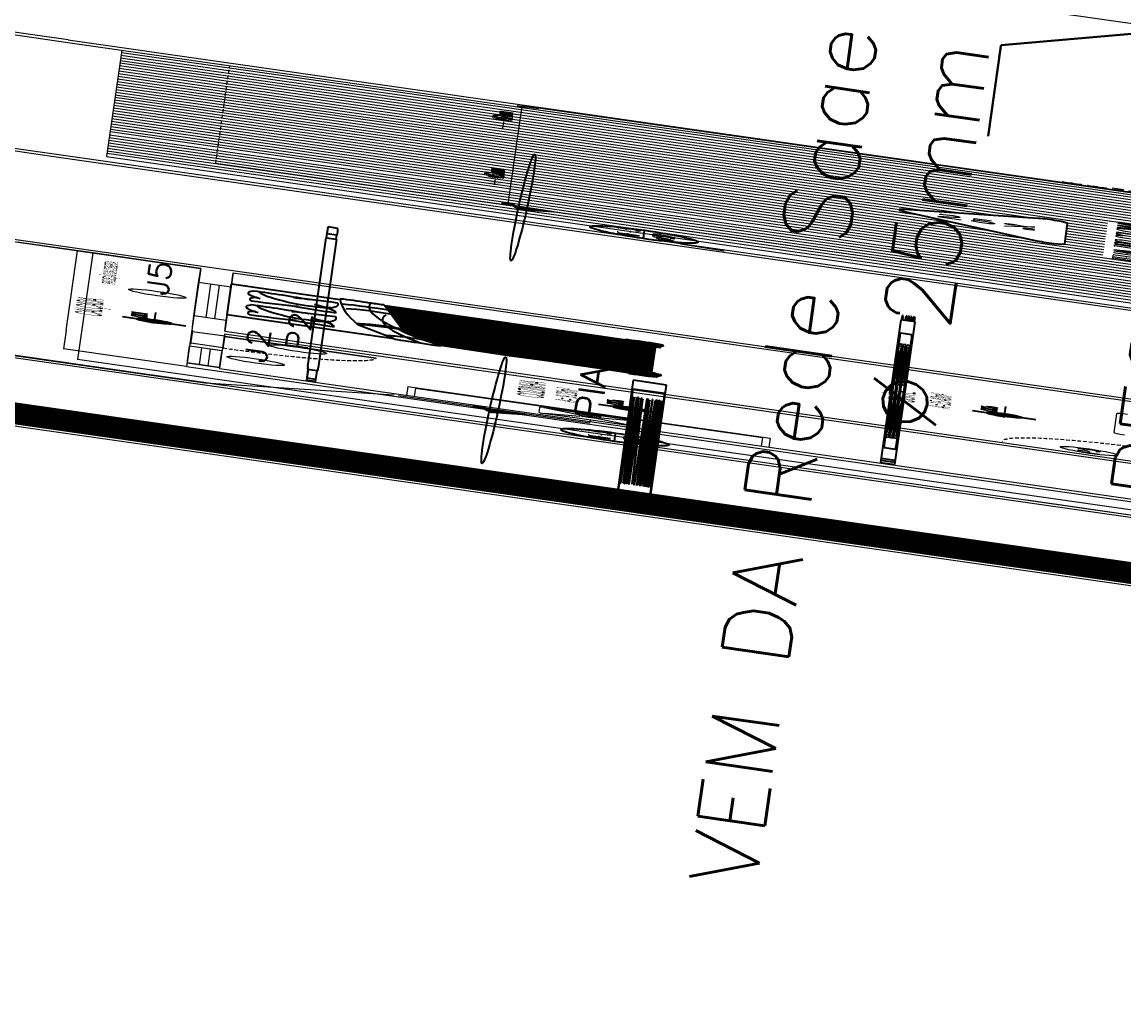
# Model space of a CAD drawing. Header units: millimetres. Extents: x -361192058 to 101130107379, y -14071650034 to 19218552450.
# Drawn here: x -137894.2 to -137594.1, y 42070.9 to 42337.9 of the extents above; entities that cross this region are included whole.
import ezdxf
from ezdxf.enums import TextEntityAlignment as Align

# ---------------------------------------------------------------- set-up
doc = ezdxf.new("R2010")
doc.units = ezdxf.units.MM
doc.header["$LTSCALE"] = 0.5
doc.linetypes.add('HIDDEN2', pattern=[0.1875, 0.125, -0.0625])
for name, color, linetype in [('02', 2, 'Continuous'), ('APBAN', 4, 'Continuous'), ('ARCO', 7, 'HIDDEN2'), ('CONEXAO_AG_FRIA', 3, 'Continuous'), ('CONEXAO_ESGOTO', 7, 'Continuous'), ('CONEXÃO_HIDRÁULICA', 2, 'Continuous'), ('COTAS', 7, 'Continuous'), ('DIVERSOS', 4, 'Continuous'), ('ESQUADRIA', 3, 'Continuous'), ('ESQUADRIAS', 3, 'Continuous'), ('HATCH', 8, 'Continuous'), ('MOBIL-I', 251, 'Continuous'), ('parede', 2, 'Continuous'), ('PISO', 8, 'Continuous'), ('projeção 02', 7, 'HIDDEN2'), ('TEXTO2', 3, 'Continuous'), ('TUBULAÇÃO_HIDRÁULICA', 5, 'Continuous'), ('TXT_0', 7, 'Continuous'), ('TXT_1', 3, 'Continuous')]:
    doc.layers.add(name, color=color, linetype=linetype)
doc.styles.add('ADITIVOCAD', font='ROMANS.shx')
doc.styles.add('COTAS', font='romans.shx')
doc.styles.add('R80', font='simplex.shx', dxfattribs={"height": 0.2})
doc.styles.add('ROMANS', font='romans', dxfattribs={"height": 0.1})
doc.styles.add('SANSSERIF', font='sas_____.pfb', dxfattribs={"height": 1})
doc.styles.get("Standard").update_dxf_attribs({"font": 'txt.shx', "height": 0.12})
doc.dimstyles.new('COTAS', dxfattribs={"dimtxt": 0.08, "dimasz": 0.06, "dimexe": 0.18, "dimexo": 0.0625, "dimgap": 0.05, "dimtad": 1, "dimdec": 4, "dimzin": 4, "dimdsep": 46, "dimtxsty": 'R80', "dimblk1": 'DOT', "dimblk2": 'DOT', "dimsah": 1, "dimcen": 0.09, "dimse1": 1, "dimse2": 1, "dimclrt": 150, "dimadec": 0, "dimazin": 0, "dimtfac": 1, "dimtdec": 4, "dimtmove": 2, "dimatfit": 3, "dimldrblk": 'DOT', "dimfxl": 0, "dimtolj": 1, "dimtzin": 0, "dimarcsym": 0})

# ---------------------------------------------------------------- blocks, each defined once
blk = doc.blocks.new('_Dot')
at = {"color": 0, "lineweight": -2}
blk.add_line((-0.5, 0), (-1, 0), dxfattribs=at)
at = {"color": 0, "const_width": 0.5}
blk.add_lwpolyline([(-0.25, 0, 1), (0.25, 0, 1)], format="xyb", close=True, dxfattribs=at)
blk = doc.blocks.new('DOT')
for p, q in [((0, -1.5), (0, 1.5)), ((1.5, 0), (-1.5, 0))]:
    blk.add_line(p, q)
blk.add_circle((0, 0), 0.5)
blk = doc.blocks.new('ADC_SETA3')
blk.add_lwpolyline([(-0.3034, 0), (0.3034, 0, 0.668179), (0.3317, 0.0683), (0.0283, 0.3746, 0.414214), (-0.0283, 0.3746), (-0.3317, 0.0683, 0.668179), (-0.3034, 0), (-0.3034, 0)], format="xyb")
blk = doc.blocks.new('Adh_hicol0')
for radius in [0.559, 0.515]:
    blk.add_circle((0, 0), radius)
blk = doc.blocks.new('Adh_BalaoAf')
for p, q in [((0, 0), (0.65, 0)), ((1.8, 0), (1.15, 0))]:
    blk.add_line(p, q)
blk.add_circle((0.9, 0), 0.25)
blk = doc.blocks.new('Adh_Afn')
blk.add_line((-0.25, 0), (0.25, 0))
blk.add_circle((0, 0), 0.25)
at = {"flags": 8}
for tag, p in [('$AF', (0, 0.0703)), ('$DIAM', (0, -0.0909))]:
    blk.add_attdef(tag, text='', height=0.1, dxfattribs=at).set_placement(p, align=Align.MIDDLE)
blk = doc.blocks.new('j90')
at = {"layer": 'CONEXÃO_HIDRÁULICA'}
for p, q in [((-0.075, -0.0225), (-0.075, 0.0225)), ((-0.075, 0), (0, 0)), ((0, 0), (0, -0.075)), ((-0.0225, -0.075), (0.0225, -0.075))]:
    blk.add_line(p, q, dxfattribs=at)
blk = doc.blocks.new('ADC_PE_AB1')
blk.add_lwpolyline([(0, -0.03), (1, -0.03), (1, 0), (0, 0)], close=True)
at = {"flags": 8}
blk.add_attdef('$PORTA', text='', height=0.09, dxfattribs=at).set_placement((0.5, -0.1569), align=Align.MIDDLE)
blk = doc.blocks.new('ADC_G_ROUPA1')
for p, q in [((2, 0.55), (0, 0.55)), ((0, 0.55), (0, 0)), ((1.96, 0.51), (0.04, 0.51)), ((0.04, 0.51), (0.04, 0.04)), ((1.96, 0.04), (1.96, 0.51)), ((2, 0), (2, 0.55)), ((0.1122, 0.078), (0.1615, 0.4749)), ((0.142, 0.0743), (0.1913, 0.4712)), ((0.1913, 0.4712), (0.1615, 0.4749)), ((0.2176, 0.473), (0.2475, 0.4754)), ((0.2176, 0.473), (0.2497, 0.0742)), ((0.2475, 0.4754), (0.2796, 0.0766)), ((0.3293, 0.472), (0.3591, 0.4752)), ((0.3293, 0.472), (0.3722, 0.0743)), ((0.3591, 0.4752), (0.402, 0.0775)), ((0.4817, 0.4754), (0.4537, 0.0764)), ((0.4817, 0.4754), (0.5116, 0.4733)), ((0.5116, 0.4733), (0.4837, 0.0743)), ((0.627, 0.4722), (0.5179, 0.0874)), ((0.6559, 0.464), (0.5468, 0.0792)), ((0.627, 0.4722), (0.6559, 0.464)), ((0.6858, 0.475), (0.6858, 0.075)), ((0.6858, 0.475), (0.7158, 0.475)), ((0.7158, 0.475), (0.7158, 0.075)), ((0.7427, 0.4641), (0.7715, 0.4722)), ((0.7427, 0.4641), (0.8514, 0.0791)), ((0.7715, 0.4722), (0.8803, 0.0873)), ((0.8867, 0.4694), (0.9163, 0.4743)), ((0.8867, 0.4694), (0.9528, 0.0749)), ((0.9163, 0.4743), (0.9824, 0.0798)), ((1.0382, 0.4753), (1.0009, 0.077)), ((1.068, 0.4725), (1.0308, 0.0742)), ((1.0382, 0.4753), (1.068, 0.4725)), ((1.1662, 0.4641), (1.195, 0.4722)), ((1.1662, 0.4641), (1.2749, 0.0791)), ((1.195, 0.4722), (1.3038, 0.0873)), ((1.3701, 0.4753), (1.3328, 0.077)), ((1.3999, 0.4725), (1.3627, 0.0742)), ((1.3701, 0.4753), (1.3999, 0.4725)), ((1.4107, 0.4656), (1.4399, 0.4725)), ((1.4107, 0.4656), (1.5025, 0.0763)), ((1.4399, 0.4725), (1.5317, 0.0832)), ((1.5477, 0.475), (1.5477, 0.075)), ((1.5477, 0.475), (1.5777, 0.475)), ((1.5777, 0.475), (1.5777, 0.075)), ((1.619, 0.475), (1.619, 0.075)), ((1.619, 0.475), (1.649, 0.475)), ((1.649, 0.475), (1.649, 0.075)), ((1.7026, 0.4656), (1.7318, 0.4725)), ((1.7026, 0.4656), (1.7945, 0.0763)), ((1.7318, 0.4725), (1.8237, 0.0832)), ((1.8633, 0.475), (1.8633, 0.075)), ((1.8633, 0.475), (1.8933, 0.475)), ((1.8933, 0.475), (1.8933, 0.075)), ((0.04, 0.28), (1.96, 0.28)), ((0.04, 0.27), (1.96, 0.27)), ((0.1511, 0.2898), (0.1474, 0.2601)), ((0.1524, 0.2595), (0.1474, 0.2601)), ((0.1511, 0.2898), (0.1561, 0.2892)), ((0.1561, 0.2892), (0.1524, 0.2595)), ((0.2449, 0.2894), (0.2499, 0.2898)), ((0.2473, 0.2597), (0.2449, 0.2894)), ((0.2523, 0.2601), (0.2473, 0.2597)), ((0.2523, 0.2601), (0.2499, 0.2898)), ((0.3616, 0.2893), (0.3665, 0.2898)), ((0.3648, 0.2596), (0.3616, 0.2893)), ((0.3697, 0.2601), (0.3648, 0.2596)), ((0.3697, 0.2601), (0.3665, 0.2898)), ((0.4791, 0.2601), (0.4812, 0.2899)), ((0.4841, 0.2597), (0.4791, 0.2601)), ((0.4812, 0.2899), (0.4862, 0.2895)), ((0.4841, 0.2597), (0.4862, 0.2895)), ((0.5804, 0.262), (0.5885, 0.2907)), ((0.5852, 0.2606), (0.5804, 0.262)), ((0.5852, 0.2606), (0.5933, 0.2893)), ((0.5885, 0.2907), (0.5933, 0.2893)), ((0.6983, 0.26), (0.6983, 0.2899)), ((0.6983, 0.2899), (0.7033, 0.2899)), ((0.7033, 0.26), (0.6983, 0.26)), ((0.7033, 0.26), (0.7033, 0.2899)), ((0.805, 0.2893), (0.8098, 0.2907)), ((0.8131, 0.2606), (0.805, 0.2893)), ((0.818, 0.2619), (0.8098, 0.2907)), ((0.818, 0.2619), (0.8131, 0.2606)), ((0.9296, 0.2889), (0.9346, 0.2897)), ((0.9346, 0.2594), (0.9296, 0.2889)), ((0.9395, 0.2602), (0.9346, 0.2897)), ((0.9395, 0.2602), (0.9346, 0.2594)), ((1.0306, 0.2601), (1.0334, 0.2898)), ((1.0356, 0.2596), (1.0306, 0.2601)), ((1.0334, 0.2898), (1.0384, 0.2894)), ((1.0356, 0.2596), (1.0384, 0.2894)), ((1.2285, 0.2893), (1.2333, 0.2907)), ((1.2366, 0.2606), (1.2285, 0.2893)), ((1.2415, 0.2619), (1.2333, 0.2907)), ((1.2415, 0.2619), (1.2366, 0.2606)), ((1.3625, 0.2601), (1.3653, 0.2898)), ((1.3675, 0.2596), (1.3625, 0.2601)), ((1.3653, 0.2898), (1.3703, 0.2894)), ((1.3675, 0.2596), (1.3703, 0.2894)), ((1.4653, 0.2883), (1.4702, 0.2895)), ((1.4722, 0.2593), (1.4653, 0.2883)), ((1.4771, 0.2604), (1.4702, 0.2895)), ((1.4771, 0.2604), (1.4722, 0.2593)), ((1.5602, 0.26), (1.5602, 0.2899)), ((1.5602, 0.2899), (1.5652, 0.2899)), ((1.5652, 0.26), (1.5602, 0.26)), ((1.5652, 0.26), (1.5652, 0.2899)), ((1.6315, 0.26), (1.6315, 0.2899)), ((1.6315, 0.2899), (1.6365, 0.2899)), ((1.6365, 0.26), (1.6315, 0.26)), ((1.6365, 0.26), (1.6365, 0.2899)), ((1.7573, 0.2883), (1.7622, 0.2895)), ((1.7642, 0.2593), (1.7573, 0.2883)), ((1.769, 0.2604), (1.7622, 0.2895)), ((1.769, 0.2604), (1.7642, 0.2593)), ((1.8758, 0.26), (1.8758, 0.2899)), ((1.8758, 0.2899), (1.8808, 0.2899)), ((1.8808, 0.26), (1.8758, 0.26)), ((1.8808, 0.26), (1.8808, 0.2899)), ((0.142, 0.0743), (0.1122, 0.078)), ((0.2497, 0.0742), (0.2796, 0.0766)), ((0.3722, 0.0743), (0.402, 0.0775)), ((0.4537, 0.0764), (0.4837, 0.0743)), ((0.5179, 0.0874), (0.5468, 0.0792)), ((0.6858, 0.075), (0.7158, 0.075)), ((0.8514, 0.0791), (0.8803, 0.0873)), ((0.9528, 0.0749), (0.9824, 0.0798)), ((1.0009, 0.077), (1.0308, 0.0742)), ((1.2749, 0.0791), (1.3038, 0.0873)), ((1.3328, 0.077), (1.3627, 0.0742)), ((1.5025, 0.0763), (1.5317, 0.0832)), ((1.5477, 0.075), (1.5777, 0.075)), ((1.619, 0.075), (1.649, 0.075)), ((1.7945, 0.0763), (1.8237, 0.0832)), ((1.8633, 0.075), (1.8933, 0.075)), ((0, 0), (2, 0)), ((0.04, 0.04), (1.96, 0.04))]:
    blk.add_line(p, q)
blk = doc.blocks.new('ADC_MCOZ_03')
for p, q in [((-0.2944, -0.66), (-0.2944, -0.68)), ((0.2944, -0.66), (0.2944, -0.68))]:
    blk.add_line(p, q)
for points in [[(-0.2625, -0.05), (-0.2525, 0), (0.2525, 0), (0.2625, -0.05)], [(-0.2523, -0.05), (-0.2443, -0.01), (0.2443, -0.01), (0.2523, -0.05)]]:
    blk.add_lwpolyline(points)
for points in [[(0.2984, -0.05, -0.414214), (0.3125, -0.0641), (0.3125, -0.66), (-0.3125, -0.66), (-0.3125, -0.0641, -0.414214), (-0.2984, -0.05)], [(-0.3125, -0.68), (-0.3125, -0.6959, 0.414214), (-0.2984, -0.71), (0.2984, -0.71, 0.414214), (0.3125, -0.6959), (0.3125, -0.68)]]:
    blk.add_lwpolyline(points, format="xyb", close=True)
blk = doc.blocks.new('A2')
at = {"color": 8}
for p, q in [((0.345, -2), (0.345, -0.7697)), ((0.395, -2), (0.395, -0.7658)), ((0.445, -2), (0.445, -0.762)), ((0.495, -2), (0.495, -0.7582)), ((0.545, -2), (0.545, -0.7544)), ((0.595, -2), (0.595, -0.7505)), ((0.645, -2), (0.645, -0.7467)), ((0.695, -2), (0.695, -0.7429)), ((0.745, -2), (0.745, -0.7391)), ((0.795, -1.985), (0.795, -0.7352)), ((0.845, -2.0217), (0.845, -0.7314)), ((0.895, -2.027), (0.895, -0.7276)), ((-0.305, -2), (-0.305, -0.8194)), ((-0.28, -0.9404), (-0.28, -0.8194)), ((-0.255, -2), (-0.255, -0.8155)), ((-0.23, -0.9011), (-0.23, -0.8155)), ((-0.205, -2), (-0.205, -0.8117)), ((-0.18, -0.8694), (-0.18, -0.8117)), ((-0.155, -2), (-0.155, -0.8079)), ((-0.13, -0.8438), (-0.13, -0.8079)), ((-0.105, -2), (-0.105, -0.8041)), ((-0.08, -0.8236), (-0.08, -0.8041)), ((-0.055, -2), (-0.055, -0.8002)), ((-0.005, -2), (-0.005, -0.7964)), ((0.045, -2), (0.045, -0.7926)), ((0.095, -2), (0.095, -0.7888)), ((0.145, -2), (0.145, -0.7849)), ((0.195, -2), (0.195, -0.7811)), ((0.245, -2), (0.245, -0.7773)), ((0.295, -2), (0.295, -0.7735)), ((0.945, -2.0358), (0.945, -0.7964)), ((-0.605, -2), (-0.605, -0.8716)), ((-0.58, -2), (-0.58, -0.8716)), ((-0.555, -2), (-0.555, -0.8566)), ((-0.53, -2), (-0.53, -0.8566)), ((-0.505, -2), (-0.505, -0.8429)), ((-0.48, -1.283), (-0.48, -0.8429)), ((-0.455, -2), (-0.455, -0.8308)), ((-0.43, -1.1361), (-0.43, -0.8308)), ((-0.405, -2), (-0.405, -0.827)), ((-0.38, -1.0514), (-0.38, -0.827)), ((-0.355, -2), (-0.355, -0.8232)), ((-0.33, -0.9891), (-0.33, -0.8232)), ((-0.755, -2), (-0.755, -0.9238)), ((-0.73, -2), (-0.73, -0.9238)), ((-0.705, -2), (-0.705, -0.9051)), ((-0.68, -2), (-0.68, -0.9051)), ((-0.655, -2), (-0.655, -0.8877)), ((-0.63, -2), (-0.63, -0.8877)), ((-0.855, -2.0453), (-0.855, -0.9652)), ((-0.83, -2.0453), (-0.83, -0.9652)), ((-0.805, -2.015), (-0.805, -0.9438)), ((-0.78, -2.015), (-0.78, -0.9438)), ((-0.93, -2.0331), (-0.93, -0.988)), ((-0.905, -2.0331), (-0.905, -0.988)), ((-0.88, -2.0331), (-0.88, -0.988)), ((-0.955, -2.0331), (-0.955, -1.2363)), ((-0.48, -2), (-0.48, -1.5323)), ((-0.43, -2), (-0.43, -1.6792)), ((-0.38, -2), (-0.38, -1.7639)), ((-0.33, -2), (-0.33, -1.8261)), ((-0.28, -2), (-0.28, -1.8749)), ((-0.23, -2), (-0.23, -1.9142)), ((-0.18, -2), (-0.18, -1.9459)), ((-0.13, -2), (-0.13, -1.9715)), ((-0.08, -2), (-0.08, -1.9917))]:
    blk.add_line(p, q, dxfattribs=at)
blk.add_lwpolyline([(-0.95, -0.7864), (-0.95, 0), (0.95, 0), (0.95, -0.5116)])
for points in [[(-0.4937, -0.1271, 0.14715), (-0.7437, -0.1021, 0.124017), (-0.6737, -0.3221, 8.542003)], [(-0.1887, -0.3771, 0.115099), (-0.1437, -0.1071, 0.202892), (-0.5437, -0.1421, 4.019894)], [(0.3563, -0.1271, 0.14715), (0.1063, -0.1021, 0.124017), (0.1763, -0.3221, 8.542003)], [(0.6613, -0.3771, 0.115099), (0.7063, -0.1071, 0.202892), (0.3063, -0.1421, 4.019894)], [(-0.6937, -0.2771, 0.09902), (-0.7437, -0.5021, 0.169064), (-0.4337, -0.3971, -0.343387)], [(-0.5537, -0.4521, 0.112206), (-0.1437, -0.5021, 0.070755), (-0.2037, -0.2971, -1.551943)], [(0.1563, -0.2771, 0.09902), (0.1063, -0.5021, 0.169064), (0.4163, -0.3971, -0.343387)], [(0.2963, -0.4521, 0.112206), (0.7063, -0.5021, 0.070755), (0.6463, -0.2971, -1.551943)], [(-0.2692, -0.7939, 0.075988), (-0.9427, -1.0061, -0.502824), (-0.9784, -0.9878, -0.142549), (-0.9692, -0.9109, -0.066811), (-0.981, -0.8335, -0.328343), (-0.9467, -0.7851), (-0.4192, -0.6109, -0.025749), (0.9573, -0.5114, -0.334099), (0.9818, -0.5287, -0.185174), (0.975, -0.6509, -0.187316), (0.982, -0.7142, -0.311124), (0.9734, -0.7216), (-0.4842, -0.8331)], [(-0.9427, -1.0061), (-0.96, -1.33), (-0.95, -1.485), (-0.955, -1.755), (-0.97, -1.89), (-0.975, -1.915, -1.132782), (-0.99, -1.91, 0.98261), (-1.01, -1.9, 0.32203), (-1.005, -1.935), (-1.005, -1.975, 0.439902), (-0.945, -2.03, -0.126697), (-0.885, -2.04, 0.376451), (-0.805, -2.015, -0.344872), (-0.765, -2), (0.755, -2, 0.181335), (0.795, -1.985, -0.809524), (0.815, -2, 0.220339), (0.815, -2.025), (0.86, -2.02), (0.935, -2.035, 0.501823), (0.985, -1.99, 0.315909), (0.975, -1.855, 0.473766), (0.97, -1.855, -0.12128), (0.95, -1.87), (0.955, -1.72), (0.95, -1.4), (0.955, -1.225), (0.9441, -0.7247)]]:
    blk.add_lwpolyline(points, format="xyb")
for points in [[(-0.4387, -0.4771, -0.804152), (-0.4937, -0.2571, -0.132344), (-0.1487, -0.1321, -0.042249)], [(0.4113, -0.4771, -0.804152), (0.3563, -0.2571, -0.132344), (0.7013, -0.1321, -0.042249)], [(0.4402, -0.5463, -0.26737), (0.4937, -0.7722, -7.474594)], [(0.6742, -0.5256, -0.289881), (0.7012, -0.7503, 10.034941)], [(-0.414, -0.61, -0.337543), (-0.3491, -0.8188, -6.119059)], [(-0.3702, -0.6025, -0.348871), (-0.2917, -0.8128, -6.119059)], [(-0.4161, -0.8227, -0.081114), (0.9793, -0.655, -24.776446)], [(-0.9692, -0.9109, -0.10864), (0.4143, -0.7327, -11.759975)], [(-0.8449, -0.7515, -0.424879), (-0.772, -0.9305, 6.281867)], [(-0.055, -2, -0.838761), (0.095, -0.7888, -0.295511)]]:
    blk.add_lwpolyline(points, format="xyb", dxfattribs=at)
blk = doc.blocks.new('Adc_nivelpl')
h = blk.add_hatch()
h.set_pattern_fill('_U', color=256, scale=0.005, angle=45, style=0, double=1)
h.set_pattern_definition([(45, (-5.8772514, -3.5161936), (-0.003535534, 0.003535534), []), (135, (-5.8772514, -3.5161936), (-0.003535534, -0.003535534), [])])
h.paths.add_polyline_path([(0.1954, -0.0865, 0.414214), (0.0865, -0.1954), (0.1954, -0.1954)])
h.paths.add_polyline_path([(0.1954, -0.1954), (0.1954, -0.3043, 0.414214), (0.3043, -0.1954)])
for p, q in [((0.1954, 0), (0.1954, -0.3908)), ((0.8958, -0.1954), (0, -0.1954))]:
    blk.add_line(p, q)
blk.add_circle((0.1954, -0.1954), 0.1089)
at = {"flags": 8}
blk.add_attdef('NIVEL', (0.3642, -0.1501), '', height=0.1, dxfattribs=at)
blk = doc.blocks.new('ADC_MCOZ_19')
for p, q in [((-0.425, 0), (-0.425, -0.66)), ((0.425, 0), (-0.425, 0)), ((0.425, -0.66), (0.425, 0)), ((0.425, -0.01), (-0.425, -0.01)), ((-0.405, -0.01), (-0.405, -0.02)), ((0.405, -0.02), (-0.405, -0.02)), ((0.405, -0.02), (0.405, -0.01)), ((-0.365, -0.0934), (-0.365, -0.5766)), ((0.3416, -0.07), (-0.3416, -0.07)), ((0.365, -0.5766), (0.365, -0.0934)), ((-0.3382, -0.55), (-0.3382, -0.12)), ((-0.3382, -0.12), (-0.1382, -0.12)), ((-0.3282, -0.2885), (-0.3282, -0.1365)), ((-0.3282, -0.1365), (-0.271, -0.1919)), ((-0.3203, -0.13), (-0.2648, -0.184)), ((-0.3203, -0.13), (-0.156, -0.13)), ((-0.156, -0.13), (-0.2132, -0.1854)), ((-0.1482, -0.1365), (-0.2074, -0.1936)), ((-0.1482, -0.1365), (-0.1482, -0.2885)), ((-0.1382, -0.12), (-0.1382, -0.55)), ((-0.1, -0.12), (-0.1, -0.55)), ((0.1, -0.12), (-0.1, -0.12)), ((-0.09, -0.1365), (-0.09, -0.2885)), ((-0.09, -0.1365), (-0.0308, -0.1936)), ((-0.0821, -0.13), (-0.025, -0.1854)), ((0.0821, -0.13), (-0.0821, -0.13)), ((0.0821, -0.13), (0.0267, -0.184)), ((0.09, -0.1365), (0.0329, -0.1919)), ((0.09, -0.2885), (0.09, -0.1365)), ((0.1, -0.55), (0.1, -0.12)), ((0.1382, -0.12), (0.1382, -0.55)), ((0.3382, -0.12), (0.1382, -0.12)), ((0.1482, -0.1365), (0.2074, -0.1936)), ((0.1482, -0.1365), (0.1482, -0.2885)), ((0.156, -0.13), (0.2132, -0.1854)), ((0.3203, -0.13), (0.156, -0.13)), ((0.3203, -0.13), (0.2648, -0.184)), ((0.3282, -0.1365), (0.271, -0.1919)), ((0.3282, -0.2885), (0.3282, -0.1365)), ((0.3382, -0.55), (0.3382, -0.12)), ((-0.2692, -0.2316), (-0.3282, -0.2885)), ((-0.2622, -0.2389), (-0.3203, -0.295)), ((-0.2156, -0.2376), (-0.156, -0.295)), ((-0.2091, -0.23), (-0.1482, -0.2885)), ((-0.0291, -0.23), (-0.09, -0.2885)), ((-0.0226, -0.2376), (-0.0821, -0.295)), ((0.0241, -0.2389), (0.0821, -0.295)), ((0.031, -0.2316), (0.09, -0.2885)), ((0.2091, -0.23), (0.1482, -0.2885)), ((0.2156, -0.2376), (0.156, -0.295)), ((0.2622, -0.2389), (0.3203, -0.295)), ((0.2692, -0.2316), (0.3282, -0.2885)), ((-0.156, -0.295), (-0.3203, -0.295)), ((-0.0821, -0.295), (0.0821, -0.295)), ((0.156, -0.295), (0.3203, -0.295)), ((-0.3282, -0.305), (-0.1482, -0.305)), ((-0.3282, -0.365), (-0.3282, -0.305)), ((-0.1482, -0.305), (-0.1482, -0.365)), ((0.09, -0.305), (-0.09, -0.305)), ((-0.09, -0.305), (-0.09, -0.365)), ((0.09, -0.365), (0.09, -0.305)), ((0.1482, -0.305), (0.1482, -0.365)), ((0.3282, -0.305), (0.1482, -0.305)), ((0.3282, -0.365), (0.3282, -0.305)), ((-0.3282, -0.365), (-0.1482, -0.365)), ((-0.3282, -0.3815), (-0.271, -0.4369)), ((-0.3282, -0.5335), (-0.3282, -0.3815)), ((-0.3203, -0.375), (-0.2648, -0.429)), ((-0.3203, -0.375), (-0.156, -0.375)), ((-0.156, -0.375), (-0.2132, -0.4304)), ((-0.1482, -0.3815), (-0.2074, -0.4386)), ((-0.1482, -0.3815), (-0.1482, -0.5335)), ((0.09, -0.365), (-0.09, -0.365)), ((-0.09, -0.3815), (-0.0308, -0.4386)), ((-0.09, -0.3815), (-0.09, -0.5335)), ((0.0821, -0.375), (-0.0821, -0.375)), ((-0.0821, -0.375), (-0.025, -0.4304)), ((0.0821, -0.375), (0.0267, -0.429)), ((0.09, -0.3815), (0.0329, -0.4369)), ((0.09, -0.5335), (0.09, -0.3815)), ((0.3282, -0.365), (0.1482, -0.365)), ((0.1482, -0.3815), (0.1482, -0.5335)), ((0.1482, -0.3815), (0.2074, -0.4386)), ((0.156, -0.375), (0.2132, -0.4304)), ((0.3203, -0.375), (0.156, -0.375)), ((0.3203, -0.375), (0.2648, -0.429)), ((0.3282, -0.3815), (0.271, -0.4369)), ((0.3282, -0.5335), (0.3282, -0.3815)), ((-0.2692, -0.4766), (-0.3282, -0.5335)), ((-0.2622, -0.4839), (-0.3203, -0.54)), ((-0.2156, -0.4826), (-0.156, -0.54)), ((-0.2091, -0.475), (-0.1482, -0.5335)), ((-0.0291, -0.475), (-0.09, -0.5335)), ((-0.0226, -0.4826), (-0.0821, -0.54)), ((0.0241, -0.4839), (0.0821, -0.54)), ((0.031, -0.4766), (0.09, -0.5335)), ((0.2091, -0.475), (0.1482, -0.5335)), ((0.2156, -0.4826), (0.156, -0.54)), ((0.2622, -0.4839), (0.3203, -0.54)), ((0.2692, -0.4766), (0.3282, -0.5335)), ((-0.1382, -0.55), (-0.3382, -0.55)), ((-0.156, -0.54), (-0.3203, -0.54)), ((-0.1, -0.55), (0.1, -0.55)), ((-0.0821, -0.54), (0.0821, -0.54)), ((0.1382, -0.55), (0.3382, -0.55)), ((0.156, -0.54), (0.3203, -0.54)), ((-0.3416, -0.6), (0.3416, -0.6)), ((-0.425, -0.66), (0.425, -0.66)), ((-0.3899, -0.66), (-0.3899, -0.674)), ((-0.3899, -0.674), (-0.3829, -0.674)), ((-0.3829, -0.674), (-0.3829, -0.681)), ((-0.3829, -0.681), (-0.3479, -0.681)), ((-0.3479, -0.674), (-0.3479, -0.681)), ((-0.3479, -0.674), (-0.3409, -0.674)), ((-0.3409, -0.66), (-0.3409, -0.674)), ((-0.2899, -0.66), (-0.2899, -0.674)), ((-0.2899, -0.674), (-0.2829, -0.674)), ((-0.2829, -0.674), (-0.2829, -0.681)), ((-0.2829, -0.681), (-0.2479, -0.681)), ((-0.2479, -0.674), (-0.2479, -0.681)), ((-0.2479, -0.674), (-0.2409, -0.674)), ((-0.2409, -0.66), (-0.2409, -0.674)), ((-0.1899, -0.66), (-0.1899, -0.674)), ((-0.1899, -0.674), (-0.1829, -0.674)), ((-0.1829, -0.674), (-0.1829, -0.681)), ((-0.1829, -0.681), (-0.1479, -0.681)), ((-0.1479, -0.674), (-0.1479, -0.681)), ((-0.1479, -0.674), (-0.1409, -0.674)), ((-0.1409, -0.66), (-0.1409, -0.674)), ((-0.0899, -0.66), (-0.0899, -0.674)), ((-0.0899, -0.674), (-0.0829, -0.674)), ((-0.0829, -0.674), (-0.0829, -0.681)), ((-0.0829, -0.681), (-0.0479, -0.681)), ((-0.0479, -0.674), (-0.0479, -0.681)), ((-0.0479, -0.674), (-0.0409, -0.674)), ((-0.0409, -0.66), (-0.0409, -0.674)), ((0.0101, -0.66), (0.0101, -0.674)), ((0.0101, -0.674), (0.0171, -0.674)), ((0.0171, -0.674), (0.0171, -0.681)), ((0.0171, -0.681), (0.0521, -0.681)), ((0.0521, -0.674), (0.0521, -0.681)), ((0.0521, -0.674), (0.0591, -0.674)), ((0.0591, -0.66), (0.0591, -0.674)), ((0.1101, -0.66), (0.1101, -0.674)), ((0.1101, -0.674), (0.1171, -0.674)), ((0.1171, -0.674), (0.1171, -0.681)), ((0.1171, -0.681), (0.1521, -0.681)), ((0.1521, -0.674), (0.1521, -0.681)), ((0.1521, -0.674), (0.1591, -0.674)), ((0.1591, -0.66), (0.1591, -0.674)), ((0.3241, -0.66), (0.3241, -0.674)), ((0.3241, -0.674), (0.3311, -0.674)), ((0.3311, -0.674), (0.3311, -0.681)), ((0.3311, -0.681), (0.3661, -0.681)), ((0.3661, -0.674), (0.3661, -0.681)), ((0.3661, -0.674), (0.3731, -0.674)), ((0.3731, -0.66), (0.3731, -0.674))]:
    blk.add_line(p, q)
for centre, radius, start, end in [((-0.3416, -0.0934), 0.0234, 90, 180), ((0.3416, -0.0934), 0.0234, 360, 90), ((-0.2397, -0.2103), 0.0525, 146.7284, 216.956), ((-0.2397, -0.2103), 0.0442, 147.9107, 216.4727), ((-0.2397, -0.2103), 0.0525, 42.0892, 135.793), ((-0.2397, -0.2103), 0.0364, 133.7108, 149.5156), ((-0.2397, -0.2103), 0.0442, 42.5726, 134.909), ((-0.2397, -0.2103), 0.0364, 27.382, 43.227), ((-0.2397, -0.2103), 0.0442, 326.0457, 29.5488), ((-0.2397, -0.2103), 0.0525, 325.1618, 31.1407), ((0.0015, -0.2103), 0.0525, 148.8593, 214.8382), ((0.0015, -0.2103), 0.0442, 150.4512, 213.9543), ((0.0015, -0.2103), 0.0525, 44.207, 137.9108), ((0.0015, -0.2103), 0.0442, 45.091, 137.4274), ((0.0015, -0.2103), 0.0364, 136.773, 152.618), ((0.0015, -0.2103), 0.0364, 30.4844, 46.2892), ((0.0015, -0.2103), 0.0442, 323.5273, 32.0893), ((0.0015, -0.2103), 0.0525, 323.044, 33.2716), ((0.2397, -0.2103), 0.0525, 148.8593, 214.8382), ((0.2397, -0.2103), 0.0442, 150.4512, 213.9543), ((0.2397, -0.2103), 0.0525, 44.207, 137.9108), ((0.2397, -0.2103), 0.0442, 45.091, 137.4274), ((0.2397, -0.2103), 0.0364, 136.773, 152.618), ((0.2397, -0.2103), 0.0364, 30.4844, 46.2892), ((0.2397, -0.2103), 0.0442, 323.5273, 32.0893), ((0.2397, -0.2103), 0.0525, 323.044, 33.2716), ((-0.2397, -0.2103), 0.0525, 227.9045, 314.2264), ((-0.2397, -0.2103), 0.0364, 215.8183, 231.6632), ((-0.2397, -0.2103), 0.0442, 229.4965, 313.0441), ((-0.2397, -0.2103), 0.0364, 311.4391, 327.244), ((0.0015, -0.2103), 0.0525, 225.7736, 312.0955), ((0.0015, -0.2103), 0.0364, 212.756, 228.5609), ((0.0015, -0.2103), 0.0442, 226.9559, 310.5035), ((0.0015, -0.2103), 0.0364, 308.3368, 324.1817), ((0.2397, -0.2103), 0.0525, 225.7736, 312.0955), ((0.2397, -0.2103), 0.0364, 212.756, 228.5609), ((0.2397, -0.2103), 0.0442, 226.9559, 310.5035), ((0.2397, -0.2103), 0.0364, 308.3368, 324.1817), ((-0.2397, -0.4553), 0.0525, 42.0892, 135.793), ((0.0015, -0.4553), 0.0525, 44.207, 137.9108), ((0.2397, -0.4553), 0.0525, 44.207, 137.9108), ((-0.2397, -0.4553), 0.0525, 146.7284, 216.956), ((-0.2397, -0.4553), 0.0442, 147.9107, 216.4727), ((-0.2397, -0.4553), 0.0364, 133.7108, 149.5156), ((-0.2397, -0.4553), 0.0442, 42.5726, 134.909), ((-0.2397, -0.4553), 0.0364, 27.382, 43.227), ((-0.2397, -0.4553), 0.0442, 326.0457, 29.5488), ((-0.2397, -0.4553), 0.0525, 325.1618, 31.1407), ((0.0015, -0.4553), 0.0525, 148.8593, 214.8382), ((0.0015, -0.4553), 0.0442, 150.4512, 213.9543), ((0.0015, -0.4553), 0.0442, 45.091, 137.4274), ((0.0015, -0.4553), 0.0364, 136.773, 152.618), ((0.0015, -0.4553), 0.0364, 30.4844, 46.2892), ((0.0015, -0.4553), 0.0442, 323.5273, 32.0893), ((0.0015, -0.4553), 0.0525, 323.044, 33.2716), ((0.2397, -0.4553), 0.0525, 148.8593, 214.8382), ((0.2397, -0.4553), 0.0442, 150.4512, 213.9543), ((0.2397, -0.4553), 0.0442, 45.091, 137.4274), ((0.2397, -0.4553), 0.0364, 136.773, 152.618), ((0.2397, -0.4553), 0.0364, 30.4844, 46.2892), ((0.2397, -0.4553), 0.0442, 323.5273, 32.0893), ((0.2397, -0.4553), 0.0525, 323.044, 33.2716), ((-0.2397, -0.4553), 0.0525, 227.9045, 314.2264), ((-0.2397, -0.4553), 0.0364, 215.8183, 231.6632), ((-0.2397, -0.4553), 0.0442, 229.4965, 313.0441), ((-0.2397, -0.4553), 0.0364, 311.4391, 327.244), ((0.0015, -0.4553), 0.0525, 225.7736, 312.0955), ((0.0015, -0.4553), 0.0364, 212.756, 228.5609), ((0.0015, -0.4553), 0.0442, 226.9559, 310.5035), ((0.0015, -0.4553), 0.0364, 308.3368, 324.1817), ((0.2397, -0.4553), 0.0525, 225.7736, 312.0955), ((0.2397, -0.4553), 0.0364, 212.756, 228.5609), ((0.2397, -0.4553), 0.0442, 226.9559, 310.5035), ((0.2397, -0.4553), 0.0364, 308.3368, 324.1817), ((-0.3416, -0.5766), 0.0234, 180, 270), ((0.3416, -0.5766), 0.0234, 270, 360)]:
    blk.add_arc(centre, radius, start, end)
blk = doc.blocks.new('APROVADO QUADRA 21.2 MBVII')
at = {"layer": 'HATCH', "lineweight": 18}
h = blk.add_hatch(dxfattribs=at)
h.set_pattern_fill('LINE,_O', color=256, scale=0.001, angle=158.4888)
h.set_pattern_definition([(158.48882318, (6464.7813156, 2660.2430864), (-0.001164217631, -0.002953848728), [])])
h.paths.add_polyline_path([(4234.5402, 2476.5867), (4234.7069, 2476.4241), (4234.7416, 2476.6264)])
h = blk.add_hatch(dxfattribs=at)
h.set_pattern_fill('LINE,_O', color=256, scale=0.001, angle=158.4888)
h.set_pattern_definition([(158.48882318, (6476.9732778, 2660.2430864), (-0.001164217631, -0.002953848728), [])])
h.paths.add_polyline_path([(4246.7322, 2476.5867), (4246.8988, 2476.4241), (4246.9336, 2476.6264)])
at = {"layer": '02', "color": 8, "lineweight": 18}
for p, q in [((4240.5794, 2478.4943), (4240.5794, 2478.8443)), ((4234.6794, 2477.9943), (4234.6794, 2478.5643)), ((4240.5794, 2478.4943), (4234.1794, 2478.4943)), ((4234.1794, 2472.6943), (4234.1794, 2478.4943)), ((4240.5794, 2477.9943), (4240.5794, 2478.4943)), ((4246.3712, 2478.4943), (4246.3712, 2472.7943)), ((4233.8794, 2477.0443), (4233.8794, 2478.1443)), ((4240.5794, 2478.1443), (4240.5794, 2477.9943)), ((4234.6794, 2477.9943), (4234.6794, 2473.2943)), ((4240.5794, 2477.9943), (4234.6794, 2477.9943)), ((4235.8951, 2477.9943), (4234.8951, 2477.9943)), ((4234.8951, 2477.9943), (4234.8951, 2477.844)), ((4235.8951, 2477.844), (4235.8951, 2477.9943)), ((4246.8811, 2473.2943), (4246.8811, 2477.9943)), ((4234.8294, 2477.8443), (4234.8294, 2473.4443)), ((4236.9294, 2477.8443), (4234.8294, 2477.8443)), ((4234.8951, 2477.844), (4235.8951, 2477.844)), ((4236.9294, 2477.8443), (4236.9294, 2473.2943)), ((4240.5794, 2477.8443), (4237.0794, 2477.8443)), ((4237.0794, 2477.8443), (4237.0794, 2473.2943)), ((4237.0794, 2477.8443), (4237.0794, 2473.2943)), ((4240.5794, 2473.8343), (4240.5794, 2473.4443))]:
    blk.add_line(p, q, dxfattribs=at)
at = {"layer": '02', "lineweight": 18}
blk.add_lwpolyline([(4229.7208, 2438.8395), (4290.9208, 2438.8395), (4290.9208, 2483.3895), (4229.7208, 2483.3895)], close=True, dxfattribs=at)
at = {"layer": '02', "lineweight": 18, "const_width": 0.1}
blk.add_lwpolyline([(4230.4708, 2439.5895), (4290.1708, 2439.5895), (4290.1708, 2482.6395), (4230.4708, 2482.6395)], close=True, dxfattribs=at)
at = {"layer": 'ARCO', "color": 8, "lineweight": 18}
for centre, radius, start, end in [((4236.8007, 2477.8619), 0.7227, 181.6504, 265.8407), ((4237.1425, 2473.4443), 0.8, 360, 90)]:
    blk.add_arc(centre, radius, start, end, dxfattribs=at)
at = {"layer": 'CONEXAO_ESGOTO', "lineweight": 18}
for p, q in [((4248.3411, 2476.7159), (4247.9669, 2476.7159)), ((4251.7601, 2476.7159), (4251.3858, 2476.7159))]:
    blk.add_line(p, q, dxfattribs=at)
for points in [[(4247.9669, 2476.7159), (4248.1429, 2476.6783), (4248.1429, 2476.7534)], [(4251.3858, 2476.7159), (4251.5619, 2476.6783), (4251.5619, 2476.7534)]]:
    blk.add_solid(points, dxfattribs=at)
at = {"layer": 'DIVERSOS', "color": 8, "lineweight": 18}
for p, q in [((4245.9212, 2478.7443), (4245.9212, 2481.1443)), ((4252.9212, 2478.7443), (4252.9212, 2481.1443)), ((4246.0712, 2478.7443), (4246.0712, 2480.9943)), ((4252.7712, 2480.9943), (4252.7712, 2478.7443)), ((4245.9212, 2456.1443), (4245.9212, 2478.7443)), ((4246.0712, 2456.6443), (4246.0712, 2478.7443)), ((4235.0313, 2477.9943), (4235.8951, 2477.9943)), ((4237.7294, 2477.9943), (4239.7294, 2477.9943)), ((4235.0313, 2477.8443), (4235.8313, 2477.8443)), ((4237.7294, 2477.8443), (4239.7294, 2477.8443))]:
    blk.add_line(p, q, dxfattribs=at)
at = {"layer": 'DIVERSOS', "lineweight": 18}
for p, q in [((4234.7416, 2476.6264), (4234.7069, 2476.4241)), ((4246.0607, 2475.8324), (4246.0259, 2475.6301))]:
    blk.add_line(p, q, dxfattribs=at)
for points in [[(4234.7416, 2476.6264), (4234.5402, 2476.5867), (4234.7069, 2476.4241)], [(4246.9336, 2476.6264), (4246.7322, 2476.5867), (4246.8988, 2476.4241)]]:
    blk.add_lwpolyline(points, dxfattribs=at)
at = {"layer": 'ESQUADRIA', "color": 8, "lineweight": 18}
for p, q in [((4235.8951, 2477.9393), (4234.8951, 2477.9393)), ((4239.7294, 2477.9393), (4237.7294, 2477.9393)), ((4235.8951, 2477.8993), (4234.8951, 2477.8993)), ((4239.7294, 2477.8993), (4237.7294, 2477.8993))]:
    blk.add_line(p, q, dxfattribs=at)
at = {"layer": 'ESQUADRIAS', "color": 8, "lineweight": 18}
for p, q in [((4252.7712, 2478.7443), (4252.7712, 2471.7443)), ((4252.9212, 2478.7443), (4252.9212, 2463.7443)), ((4252.7712, 2478.4943), (4246.3712, 2478.4943))]:
    blk.add_line(p, q, dxfattribs=at)
for points in [[(4236.0283, 2477.8411), (4236.0783, 2477.8411), (4236.0783, 2477.9911), (4236.0283, 2477.9911)], [(4236.8283, 2477.8411), (4236.7783, 2477.8411), (4236.7783, 2477.9911), (4236.8283, 2477.9911)], [(4236.7783, 2477.1411), (4236.7483, 2477.1411), (4236.7483, 2477.8411), (4236.7783, 2477.8411), (4236.7783, 2477.1411)]]:
    blk.add_lwpolyline(points, dxfattribs=at)
at = {"layer": 'HATCH', "color": 8, "lineweight": 18}
for p, q in [((4246.5475, 2472.7943), (4246.5475, 2478.4943)), ((4246.7062, 2477.3443), (4246.7062, 2478.4943)), ((4246.865, 2477.3443), (4246.865, 2478.4943)), ((4247.0237, 2477.3443), (4247.0237, 2478.4943)), ((4247.1825, 2477.3443), (4247.1825, 2478.4943)), ((4247.3412, 2477.3443), (4247.3412, 2478.4943)), ((4247.5, 2477.3443), (4247.5, 2478.4943)), ((4247.6587, 2477.3443), (4247.6587, 2478.4943)), ((4247.85, 2466.4943), (4247.85, 2478.4943)), ((4248.0087, 2466.4943), (4248.0087, 2478.4943)), ((4248.1675, 2466.4943), (4248.1675, 2478.4943)), ((4248.3262, 2466.4943), (4248.3262, 2478.4943)), ((4248.485, 2466.4943), (4248.485, 2478.4943)), ((4248.6437, 2466.4943), (4248.6437, 2478.4943)), ((4248.8025, 2466.4943), (4248.8025, 2478.4943)), ((4248.9612, 2473.9082), (4248.9612, 2478.4943)), ((4249.12, 2473.9082), (4249.12, 2478.4943)), ((4249.2787, 2474.2471), (4249.2787, 2478.4943)), ((4249.4375, 2474.4074), (4249.4375, 2478.4943)), ((4249.5962, 2474.5676), (4249.5962, 2478.4943)), ((4249.755, 2474.7279), (4249.755, 2478.4943)), ((4249.9137, 2474.8618), (4249.9137, 2478.4943)), ((4250.0725, 2477.3443), (4250.0725, 2478.4943)), ((4250.2312, 2477.3443), (4250.2312, 2478.4943)), ((4250.39, 2477.3443), (4250.39, 2478.4943)), ((4250.5487, 2477.3443), (4250.5487, 2478.4943)), ((4250.7075, 2477.3443), (4250.7075, 2478.4943)), ((4250.8662, 2477.3443), (4250.8662, 2478.4943)), ((4251.025, 2477.3443), (4251.025, 2478.4943)), ((4251.1837, 2477.3443), (4251.1837, 2478.4943)), ((4251.3425, 2477.3443), (4251.3425, 2478.4943)), ((4251.5012, 2477.3443), (4251.5012, 2478.4943)), ((4251.66, 2477.3443), (4251.66, 2478.4943)), ((4251.8187, 2477.3443), (4251.8187, 2478.4943)), ((4251.9775, 2477.3443), (4251.9775, 2478.4943)), ((4252.1362, 2477.3443), (4252.1362, 2478.4943)), ((4252.295, 2477.3443), (4252.295, 2478.4943)), ((4252.4537, 2477.3443), (4252.4537, 2478.4943)), ((4252.6125, 2477.3443), (4252.6125, 2478.4943)), ((4246.7062, 2472.7943), (4246.7062, 2477.3443)), ((4246.865, 2472.7943), (4246.865, 2477.3443)), ((4247.0237, 2472.7943), (4247.0237, 2477.3443)), ((4247.1825, 2466.4943), (4247.1825, 2477.3443)), ((4247.3412, 2466.4943), (4247.3412, 2477.3443)), ((4247.5, 2466.4943), (4247.5, 2477.3443)), ((4247.6587, 2466.4943), (4247.6587, 2477.3443)), ((4250.0725, 2474.7255), (4250.0725, 2477.3443)), ((4250.2312, 2474.5829), (4250.2312, 2477.3443)), ((4250.39, 2474.4226), (4250.39, 2477.3443)), ((4250.5487, 2474.2624), (4250.5487, 2477.3443)), ((4250.7075, 2473.9082), (4250.7075, 2477.3443)), ((4250.8662, 2473.9082), (4250.8662, 2477.3443)), ((4251.025, 2472.7486), (4251.025, 2477.3443)), ((4251.1837, 2472.7486), (4251.1837, 2477.3443)), ((4251.3425, 2475.9326), (4251.3425, 2477.3443)), ((4251.5012, 2475.9326), (4251.5012, 2477.3443)), ((4251.66, 2475.5525), (4251.66, 2477.3443)), ((4251.8187, 2470.9443), (4251.8187, 2477.3443)), ((4251.9775, 2470.9443), (4251.9775, 2477.3443)), ((4252.1362, 2470.9443), (4252.1362, 2477.3443)), ((4252.295, 2470.9443), (4252.295, 2477.3443)), ((4252.4537, 2470.9443), (4252.4537, 2477.3443)), ((4252.6125, 2470.9443), (4252.6125, 2477.3443)), ((4251.3425, 2470.9443), (4251.3425, 2475.9326)), ((4251.5012, 2470.9443), (4251.5012, 2475.9326)), ((4251.66, 2470.9443), (4251.66, 2475.5525)), ((4249.2787, 2473.9082), (4249.2787, 2474.0979)), ((4249.4375, 2473.9082), (4249.4375, 2474.0895)), ((4249.5962, 2473.9082), (4249.5962, 2474.0895)), ((4249.755, 2473.9082), (4249.755, 2474.0895)), ((4249.9137, 2473.9082), (4249.9137, 2474.0895)), ((4250.0725, 2473.9082), (4250.0725, 2474.0895)), ((4250.2312, 2473.9082), (4250.2312, 2474.0895)), ((4250.39, 2473.9082), (4250.39, 2474.0895)), ((4250.5487, 2473.9082), (4250.5487, 2474.0922))]:
    blk.add_line(p, q, dxfattribs=at)
at = {"layer": 'MOBIL-I', "color": 8, "lineweight": 18}
for p, q in [((4235.3746, 2476.9776), (4234.8246, 2476.9776)), ((4235.3746, 2476.9776), (4235.3746, 2475.3004)), ((4235.3396, 2476.9426), (4234.8246, 2476.9426)), ((4235.3396, 2476.9426), (4235.3396, 2475.3354)), ((4234.9487, 2476.3379), (4235.0726, 2476.1776)), ((4235.1322, 2476.1776), (4235.2561, 2476.3379)), ((4234.951, 2475.943), (4235.0726, 2476.1004)), ((4235.1322, 2476.1004), (4235.2561, 2475.9401)), ((4235.3396, 2475.3354), (4234.8246, 2475.3354)), ((4235.3746, 2475.3004), (4234.8246, 2475.3004)), ((4239.7317, 2473.7443), (4238.604, 2473.7443))]:
    blk.add_line(p, q, dxfattribs=at)
blk.add_lwpolyline([(4234.9216, 2476.1884), (4234.9216, 2476.3469, -0.414214), (4234.9397, 2476.365), (4235.2651, 2476.365, -0.414214), (4235.2832, 2476.3469), (4235.2832, 2475.9311, -0.414214), (4235.2651, 2475.913), (4234.9397, 2475.913, -0.414214), (4234.9216, 2475.9311), (4234.9216, 2476.1884)], format="xyb", dxfattribs=at)
for radius in [0.0391, 0.024, 0.0147]:
    blk.add_circle((4235.1024, 2476.139), radius, dxfattribs=at)
for centre, start, end in [((4238.604, 2473.6943), 90, 180), ((4239.7317, 2473.6943), 0, 90)]:
    blk.add_arc(centre, 0.05, start, end, dxfattribs=at)
at = {"layer": 'parede', "color": 8, "lineweight": 18}
for p, q in [((4233.7294, 2456.1443), (4233.7294, 2481.1443)), ((4240.7294, 2481.1443), (4240.7294, 2456.1443)), ((4233.8794, 2477.8035), (4233.8794, 2480.9943)), ((4240.5794, 2480.9943), (4240.5794, 2477.9943)), ((4234.8951, 2477.8443), (4234.8951, 2477.9943)), ((4235.8951, 2477.8443), (4235.8951, 2477.9943)), ((4236.0783, 2477.8411), (4236.0783, 2477.9911)), ((4236.8783, 2477.9911), (4236.7783, 2477.9911)), ((4236.7783, 2477.8411), (4236.7783, 2477.9911)), ((4237.0794, 2477.9943), (4237.7294, 2477.9943)), ((4237.7294, 2477.8443), (4237.7294, 2477.9943)), ((4239.7294, 2477.9943), (4240.5794, 2477.9943)), ((4239.7294, 2477.8443), (4239.7294, 2477.9943)), ((4237.0794, 2477.8443), (4237.7294, 2477.8443)), ((4239.7294, 2477.8443), (4240.5794, 2477.8443)), ((4240.5794, 2477.8443), (4240.5794, 2473.8343)), ((4233.8794, 2473.4443), (4233.8794, 2477.0443)), ((4233.8794, 2456.6443), (4233.8794, 2474.0943))]:
    blk.add_line(p, q, dxfattribs=at)
at = {"layer": 'parede', "color": 7, "lineweight": 18}
blk.add_line((4262.8536, 2478.5592), (4262.8536, 2466.0319), dxfattribs=at)
at = {"layer": 'PISO', "color": 8, "lineweight": 18}
for p, q in [((4235.7784, 2478.5643), (4234.6794, 2478.5643)), ((4235.7784, 2478.5643), (4240.5794, 2478.5643)), ((4236.8283, 2477.9911), (4236.0283, 2477.9911)), ((4236.8283, 2477.8411), (4236.0283, 2477.8411))]:
    blk.add_line(p, q, dxfattribs=at)
for centre in [(4238.7294, 2478.1747), (4235.5909, 2477.6845), (4236.6254, 2477.4994), (4237.2994, 2473.8443)]:
    blk.add_circle(centre, 0.1333, dxfattribs=at)
at = {"layer": 'projeção 02', "color": 8, "lineweight": 18}
blk.add_line((4246.8811, 2477.9943), (4252.7712, 2477.9943), dxfattribs=at)
at = {"layer": 'TUBULAÇÃO_HIDRÁULICA', "lineweight": 18}
for p, q in [((4233.857, 2477.901), (4233.8601, 2480.6554)), ((4234.7439, 2477.0348), (4233.857, 2477.901)), ((4234.7456, 2476.1273), (4234.7456, 2477.0133)), ((4246.9524, 2476.6409), (4252.8674, 2476.6409)), ((4252.8674, 2467.6505), (4252.8674, 2476.5659)), ((4234.7456, 2476.1273), (4234.9456, 2476.1273))]:
    blk.add_line(p, q, dxfattribs=at)
at = {"layer": 'COTAS', "lineweight": 18}
blk.add_blockref('j90', (4252.8674, 2476.6409), dxfattribs=at)
at = {"layer": 'DIVERSOS', "lineweight": 18}
for p, rotation in [((4234.7604, 2476.6409), 225), ((4246.9524, 2476.6409), 224.9999999999999)]:
    blk.add_blockref('Adh_BalaoAf', p, dxfattribs=dict(at, rotation=rotation))
ref = blk.add_blockref('Adh_Afn', (4234.124, 2476.0045), dxfattribs=at)
ref.add_attrib('$AF', 'AF-3', dxfattribs={"layer": 'TXT_0', "height": 0.1, "style": 'ADITIVOCAD', "flags": 8}).set_placement((4234.124, 2476.0747), align=Align.MIDDLE)
ref.add_attrib('$DIAM', '%%C32', dxfattribs={"layer": 'TXT_0', "height": 0.1, "style": 'ADITIVOCAD', "flags": 8}).set_placement((4234.124, 2475.9135), align=Align.MIDDLE)
ref = blk.add_blockref('Adh_Afn', (4246.316, 2476.0045), dxfattribs=at)
ref.add_attrib('$AF', 'AF-3', dxfattribs={"layer": 'TXT_0', "height": 0.1, "style": 'ADITIVOCAD', "flags": 8}).set_placement((4246.316, 2476.0747), align=Align.MIDDLE)
ref.add_attrib('$DIAM', '%%C32', dxfattribs={"layer": 'TXT_0', "height": 0.1, "style": 'ADITIVOCAD', "flags": 8}).set_placement((4246.316, 2475.9135), align=Align.MIDDLE)
at = {"layer": 'DIVERSOS', "color": 8, "lineweight": 18, "xscale": 2, "yscale": 2, "zscale": 2}
blk.add_blockref('ADC_SETA3', (4249.9213, 2474.0895), dxfattribs=at)
at = {"layer": 'ESQUADRIAS', "color": 8, "lineweight": 18}
ref = blk.add_blockref('ADC_PE_AB1', (4237.1425, 2473.4443), dxfattribs=dict(at, xscale=0.8000000000001819, zscale=0.8000000000001819, rotation=90))
ref.add_attrib('$PORTA', 'P3', dxfattribs={"layer": 'TXT_1', "height": 0.1, "flags": 8}).set_placement((4237.2994, 2473.8443), align=Align.MIDDLE)
at = {"layer": 'MOBIL-I', "color": 8, "lineweight": 18, "xscale": 0.9823274998925626, "yscale": 0.9823274998925626, "zscale": 0.9823274998925626}
blk.add_blockref('A2', (4238.9962, 2477.8443), dxfattribs=at)
at = {"layer": 'MOBIL-I', "color": 8, "lineweight": 18, "rotation": 90}
for name, p in [('ADC_G_ROUPA1', (4237.6294, 2475.8043)), ('ADC_MCOZ_03', (4234.8746, 2477.4204)), ('ADC_MCOZ_19', (4234.8746, 2474.7504))]:
    blk.add_blockref(name, p, dxfattribs=at)
at = {"layer": 'TUBULAÇÃO_HIDRÁULICA', "lineweight": 18, "xscale": 0.0500000000001819, "yscale": 0.0500000000001819, "zscale": 0.0500000000001819, "rotation": 180}
for p in [(4234.7604, 2476.6409), (4246.9524, 2476.6409)]:
    blk.add_blockref('Adh_hicol0', p, dxfattribs=at)
at = {"layer": 'TXT_0', "color": 8, "lineweight": 18}
ref = blk.add_blockref('Adc_nivelpl', (4236.9304, 2478.3172), dxfattribs=dict(at, xscale=0.75, yscale=0.75, zscale=0.75))
ref.add_attrib('NIVEL', '0.04', (4237.2035, 2478.2047), dxfattribs={"height": 0.075, "style": 'ADITIVOCAD', "flags": 8})
ref = blk.add_blockref('Adc_nivelpl', (4235.7795, 2476.1011), dxfattribs=dict(at, xscale=0.75, yscale=0.75, zscale=0.75))
ref.add_attrib('NIVEL', '0.05', (4236.0526, 2475.9886), dxfattribs={"height": 0.075, "style": 'ADITIVOCAD', "flags": 8})
ref = blk.add_blockref('Adc_nivelpl', (4238.5603, 2474.3998), dxfattribs=dict(at, xscale=0.75, yscale=0.75, zscale=0.75))
ref.add_attrib('NIVEL', '0.05', (4238.8334, 2474.2872), dxfattribs={"height": 0.075, "style": 'ADITIVOCAD', "flags": 8})
at = {"lineweight": 18, "insert": (4126.2855, 2620.7575), "char_height": 23.07542, "attachment_point": 1}
blk.add_mtext_dynamic_manual_height_columns('\\pt207.67878;QUADRA 21.2 - MBVII', width=240.627343, gutter_width=0.6, heights=[0], dxfattribs=at)
at = {"color": 0, "lineweight": 13, "flags": 8}
for p in [(4700.7247, 2280.1125), (4699.5738, 2277.8964), (4702.3546, 2276.195), (4703.6722, 2274.085), (4699.8445, 2272.2194), (4703.0488, 2270.137), (4703.0877, 2267.9803), (4700.6523, 2261.5216), (4700.7007, 2257.1593)]:
    blk.add_attdef('NIVEL', p, '', height=0.075, dxfattribs=at)
for rotation, width, p in [(90, 0.8, (4700.8205, 2275.7521)), (270, 0.6, (4703.8437, 2274.9021)), (90, 0.8, (4701.5575, 2268.5021)), (180, 0.6, (4651.1817, 2236.1931))]:
    blk.add_attdef('$PORTA', text='', height=0.09, rotation=rotation, dxfattribs=dict(at, width=width)).set_placement(p, align=Align.MIDDLE)
for p in [(4654.176, 2240.463), (4648.499, 2240.1923), (4637.8012, 2239.3845), (4633.4388, 2239.3361), (4656.3921, 2239.3121), (4652.4746, 2237.6822), (4646.4166, 2236.988), (4644.2598, 2236.9491), (4650.3646, 2236.3646)]:
    blk.add_attdef('NIVEL', p, '', height=0.075, rotation=270, dxfattribs=at)
at = {"color": 0, "lineweight": 13, "width": 0.8, "flags": 8}
for p in [(4652.0317, 2239.2163), (4644.7817, 2238.4793)]:
    blk.add_attdef('$PORTA', text='', height=0.09, dxfattribs=at).set_placement(p, align=Align.MIDDLE)
at = {"layer": 'APBAN', "lineweight": 18, "attachment_point": 9, "style": 'COTAS'}
for s, insert, char_height in [('VEM DA Rede Saae\\P%%c 25mm', (4260.3553, 2474.5569), 0.309381), ('REGISTRO\\P%%c 3/4"', (4260.3553, 2472.7925), 0.30938)]:
    blk.add_mtext(s, dxfattribs=dict(at, insert=insert, char_height=char_height))
at = {"layer": 'CONEXAO_AG_FRIA', "lineweight": 18, "style": 'ROMANS'}
for rotation, p in [(0.1652, (4248.6578, 2476.6769)), (0.1652, (4252.0767, 2476.6769)), (90.1652, (4252.9826, 2473.8905))]:
    blk.add_text(' %%C32mm', height=0.09, rotation=rotation, dxfattribs=at).set_placement(p, align=Align.CENTER)
at = {"layer": 'DIVERSOS', "color": 8, "lineweight": 18, "char_height": 0.10106, "width": 0.373078, "attachment_point": 1}
for s, insert in [('{\\C3;J5}', (4238.6431, 2478.2272)), ('{\\C3;J2}', (4235.5046, 2477.737)), ('{\\C3;P2}', (4236.5454, 2477.558))]:
    blk.add_mtext(s, dxfattribs=dict(at, insert=insert))
at = {"layer": 'PISO', "color": 8, "lineweight": 18, "style": 'SANSSERIF'}
blk.add_text('PROJEÇÃO DA COBERTA', height=0.062598, dxfattribs=at).set_placement((4238.8896, 2478.3716))
at = {"layer": 'TEXTO2', "color": 8, "lineweight": 18, "style": 'SANSSERIF'}
for s, p in [('CALÇADA', (4236.8857, 2478.4128)), ('COZINHA', (4235.7698, 2476.3528)), ('SUÍTE', (4238.6631, 2474.6683))]:
    blk.add_text(s, height=0.12312, dxfattribs=at).set_placement(p)
at = {"layer": 'TEXTO2', "color": 8, "lineweight": 18, "ltscale": 0.4, "style": 'ADITIVOCAD'}
blk.add_text('25%%%', height=0.18, rotation=270, dxfattribs=at).set_placement((4249.8476, 2474.7062))
blk.add_text('TELHA TIPO COLONIAL', height=0.13122, dxfattribs=at).set_placement((4248.8235, 2473.731))
at = {"layer": 'TUBULAÇÃO_HIDRÁULICA', "color": 0, "lineweight": 18, "insert": (4234.9848, 2476.2011), "char_height": 0.12, "width": 1.871509, "attachment_point": 1}
blk.add_mtext('PIA', dxfattribs=at)
at = {"layer": 'TXT_0', "color": 8, "lineweight": 18, "style": 'SANSSERIF'}
for s, p in [('A= 9.23m²', (4235.8028, 2476.2036)), ('A=15.40m²', (4238.5836, 2474.5022))]:
    blk.add_text(s, height=0.0985, dxfattribs=at).set_placement(p)
at = {"layer": 'APBAN', "lineweight": 18, "annotation_type": 0, "has_hookline": 1, "hookline_direction": 1, "text_width": 4.5818}
blk.add_leader([(4263.1219, 2473.6357), (4260.4653, 2474.5069), (4260.4053, 2474.5069)], dimstyle='COTAS', override={"dimldrblk": 'DOT'}, dxfattribs=at)

msp = doc.modelspace()

# ---------------------------------------------------------------- block references
at = {"layer": '02', "color": 0, "lineweight": 30, "xscale": -4.574818403918471, "yscale": -59.40450511825884, "zscale": 4.574818403918471, "rotation": 261.8606972171988}
msp.add_blockref('APROVADO QUADRA 21.2 MBVII', (5129.041, 2225.201), dxfattribs=at)

doc.saveas('drawing.dxf')
